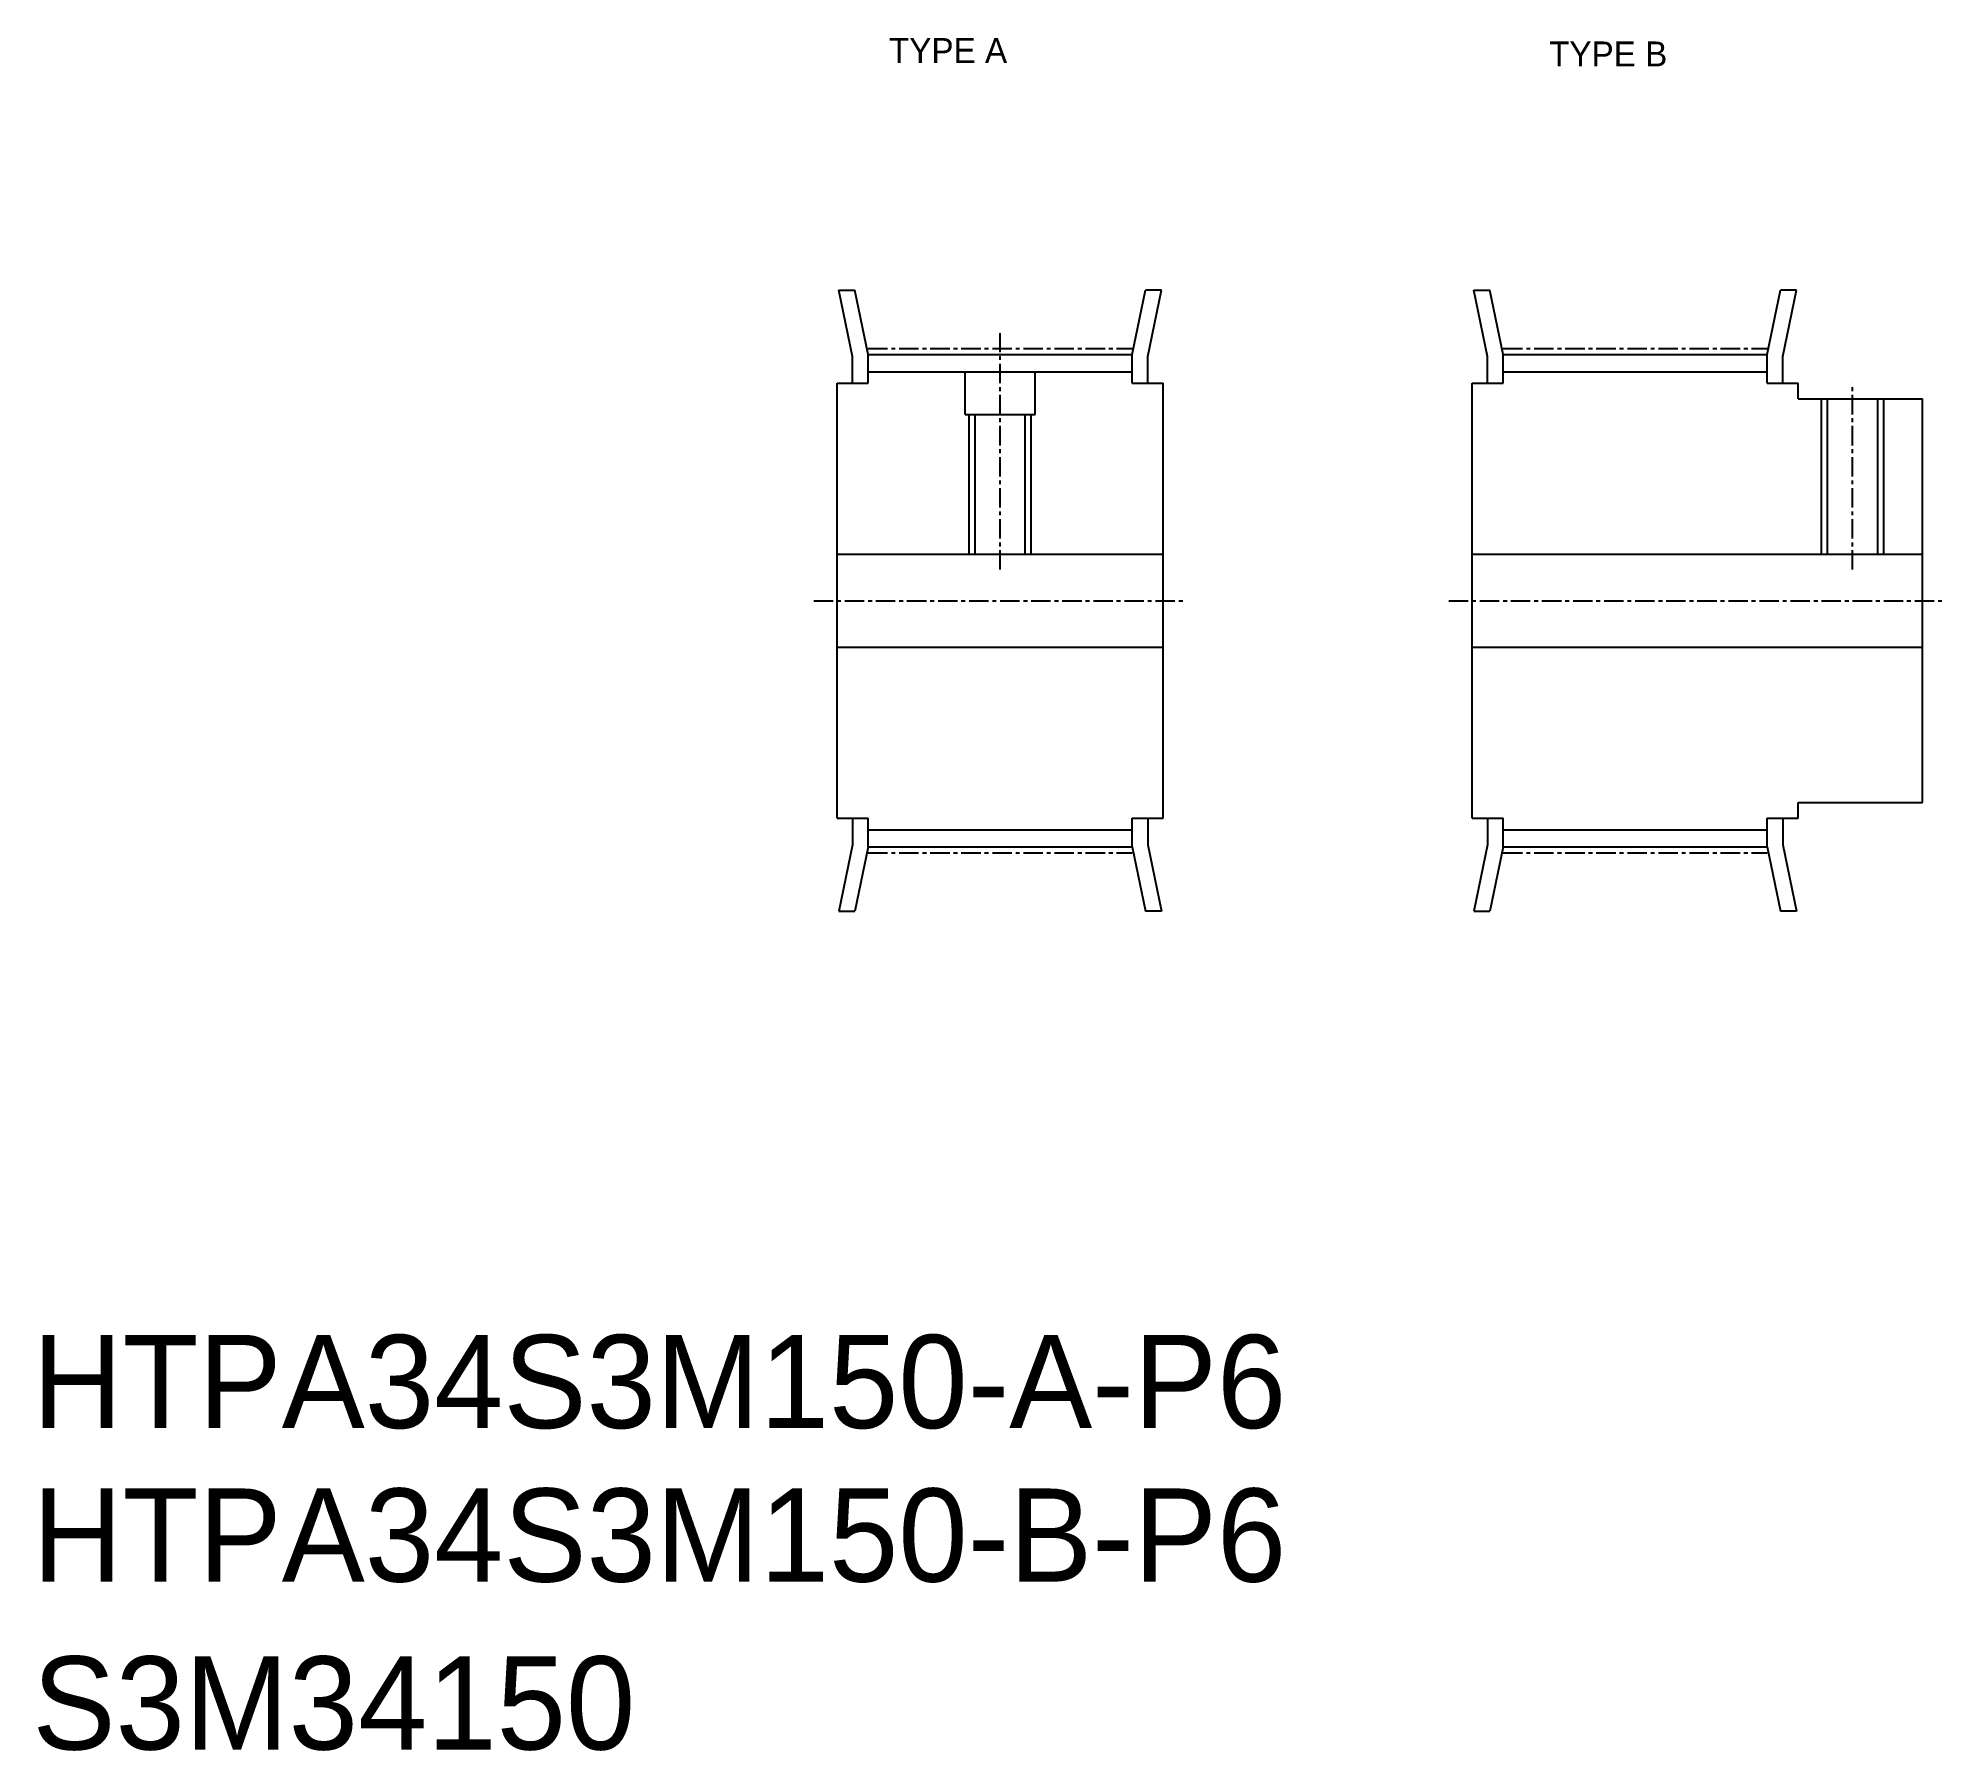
# Model space of a CAD drawing. Extents: x -286 to -163, y -61 to 49.
import ezdxf

# ---------------------------------------------------------------- set-up
doc = ezdxf.new("R2010")
doc.units = 0
doc.linetypes.add('CENTER', pattern=[2, 1.25, -0.25, 0.25, -0.25])
doc.linetypes.add('DASHED', pattern=[19.05, 12.7, -6.35])
doc.layers.get('0').update_dxf_attribs({"linetype": 'CONTINUOUS'})
doc.layers.add('CENTER', color=1, linetype='CENTER')

msp = doc.modelspace()

# ---------------------------------------------------------------- linework, layer by layer
for p, q in [((-233.19, 28.89), (-234.08, 33.17)), ((-234.08, 33.17), (-233.05, 33.17)), ((-232.19, 29.02), (-233.05, 33.17)), ((-215.19, 29.02), (-214.34, 33.17)), ((-213.3, 33.17), (-214.34, 33.17)), ((-214.19, 28.89), (-213.3, 33.17)), ((-192.31, 28.89), (-193.2, 33.17)), ((-193.2, 33.17), (-192.16, 33.17)), ((-191.31, 29.02), (-192.16, 33.17)), ((-174.31, 29.02), (-173.45, 33.17)), ((-172.42, 33.17), (-173.45, 33.17)), ((-173.31, 28.89), (-172.42, 33.17)), ((-233.19, 27.17), (-233.19, 28.89)), ((-232.19, 29.02), (-215.19, 29.02)), ((-232.19, 27.17), (-232.19, 29.02)), ((-215.19, 27.17), (-215.19, 29.02)), ((-214.19, 27.17), (-214.19, 28.89)), ((-192.31, 27.17), (-192.31, 28.89)), ((-191.31, 29.02), (-174.31, 29.02)), ((-191.31, 27.17), (-191.31, 29.02)), ((-174.31, 27.17), (-174.31, 29.02)), ((-173.31, 27.17), (-173.31, 28.89)), ((-234.19, -0.83), (-234.19, 27.17)), ((-234.19, 27.17), (-232.19, 27.17)), ((-232.19, 27.91), (-215.19, 27.91)), ((-215.19, 27.17), (-213.19, 27.17)), ((-213.19, -0.83), (-213.19, 27.17)), ((-193.31, -0.83), (-193.31, 27.17)), ((-193.31, 27.17), (-191.31, 27.17)), ((-191.31, 27.91), (-174.31, 27.91)), ((-174.31, 27.17), (-172.31, 27.17)), ((-172.31, 26.17), (-172.31, 27.17)), ((-172.31, 26.17), (-164.31, 26.17)), ((-164.31, 0.17), (-164.31, 26.17)), ((-234.19, 16.17), (-213.19, 16.17)), ((-193.31, 16.17), (-164.31, 16.17)), ((-164.31, 13.17), (-164.31, 13.17)), ((-234.19, 10.17), (-213.19, 10.17)), ((-193.31, 10.17), (-164.31, 10.17)), ((-164.31, 6.67), (-164.31, 6.67)), ((-172.31, 0.17), (-164.31, 0.17)), ((-172.31, -0.83), (-172.31, 0.17)), ((-234.19, -0.83), (-232.19, -0.83)), ((-233.19, -0.83), (-233.19, -2.55)), ((-232.19, -2.69), (-232.19, -0.83)), ((-215.19, -2.69), (-215.19, -0.83)), ((-215.19, -0.83), (-213.19, -0.83)), ((-214.19, -0.83), (-214.19, -2.55)), ((-193.31, -0.83), (-191.31, -0.83)), ((-192.31, -0.83), (-192.31, -2.55)), ((-191.31, -2.69), (-191.31, -0.83)), ((-174.31, -2.69), (-174.31, -0.83)), ((-174.31, -0.83), (-172.31, -0.83)), ((-173.31, -0.83), (-173.31, -2.55)), ((-232.19, -1.58), (-215.19, -1.58)), ((-191.31, -1.58), (-174.31, -1.58)), ((-233.19, -2.55), (-234.08, -6.83)), ((-232.19, -2.69), (-233.05, -6.83)), ((-232.19, -2.69), (-215.19, -2.69)), ((-215.19, -2.69), (-214.34, -6.83)), ((-214.19, -2.55), (-213.3, -6.83)), ((-192.31, -2.55), (-193.2, -6.83)), ((-191.31, -2.69), (-192.16, -6.83)), ((-191.31, -2.69), (-174.31, -2.69)), ((-174.31, -2.69), (-173.45, -6.83)), ((-173.31, -2.55), (-172.42, -6.83)), ((-234.08, -6.83), (-233.05, -6.83)), ((-213.3, -6.83), (-214.34, -6.83)), ((-193.2, -6.83), (-192.16, -6.83)), ((-172.42, -6.83), (-173.45, -6.83))]:
    msp.add_line(p, q)
at = {"color": 3, "linetype": 'DASHED'}
for p, q in [((-225.94, 25.17), (-225.94, 27.91)), ((-221.44, 25.17), (-221.44, 27.91)), ((-170.81, 16.17), (-170.81, 26.17)), ((-170.43, 16.17), (-170.43, 26.17)), ((-167.19, 16.17), (-167.19, 26.17)), ((-166.81, 16.17), (-166.81, 26.17)), ((-225.94, 25.17), (-221.44, 25.17)), ((-225.69, 16.17), (-225.69, 25.17)), ((-225.31, 16.17), (-225.31, 25.17)), ((-222.07, 16.17), (-222.07, 25.17)), ((-221.69, 16.17), (-221.69, 25.17))]:
    msp.add_line(p, q, dxfattribs=at)
at = {"layer": 'CENTER', "color": 1, "linetype": 'CENTER'}
for p, q in [((-223.69, 15.17), (-223.69, 30.4)), ((-232.19, 29.4), (-215.19, 29.4)), ((-191.31, 29.4), (-174.31, 29.4)), ((-168.81, 15.17), (-168.81, 27.17)), ((-235.69, 13.17), (-211.69, 13.17)), ((-194.81, 13.17), (-162.81, 13.17)), ((-232.19, -3.07), (-215.19, -3.07)), ((-191.31, -3.07), (-174.31, -3.07))]:
    msp.add_line(p, q, dxfattribs=at)

# ---------------------------------------------------------------- texts
for s, p in [('TYPE A', (-230.85, 47.8)), ('TYPE B', (-188.35, 47.58))]:
    msp.add_text(s, height=1.6).set_placement(p)
at = {"color": 7, "linetype": 'CONTINUOUS'}
for s, p in [('HTPA34S3M150-A-P6', (-285.99, -40.11)), ('HTPA34S3M150-B-P6', (-285.99, -50)), ('S3M34150', (-285.99, -60.81))]:
    msp.add_text(s, height=6, dxfattribs=at).set_placement(p)

doc.saveas('drawing.dxf')
